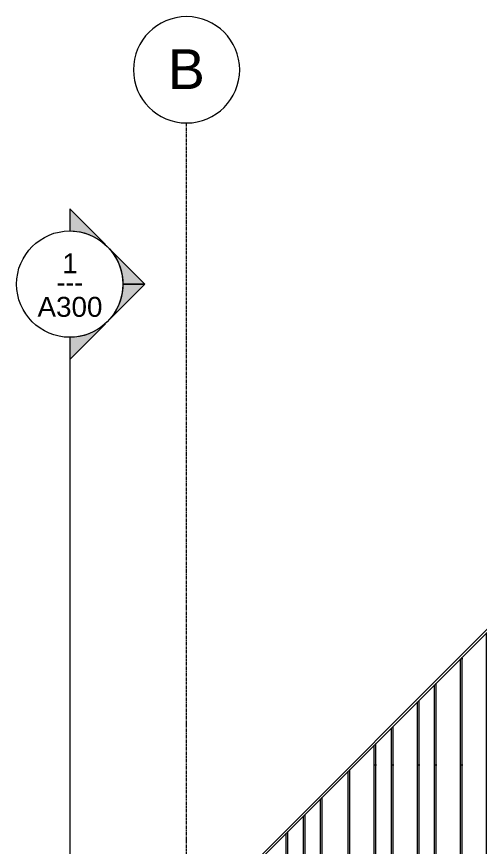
# Model space of a CAD drawing. Header units: inches. Extents: x -9021 to -6963, y -226 to 478.
# Drawn here: x -7404.6 to -7299.8, y 290.7 to 478.1 of the extents above; entities that cross this region are included whole.
import ezdxf

# ---------------------------------------------------------------- set-up
doc = ezdxf.new("R2010")
doc.units = ezdxf.units.IN
doc.header["$MEASUREMENT"] = 0
doc.linetypes.add('Grid Line 1_2_', pattern=[0.8749999999999999, 0.4999999999999999, -0.125, 0.125, -0.125])
for name, color, linetype, lineweight in [('A-ROOF', 132, 'Continuous', 18), ('A-WALL-PATT-1', 111, 'Continuous', 9), ('G-ANNO-SYMB-1', 111, 'Continuous', 9), ('I-WALL', 2, 'Continuous', 18), ('S-GRID-1', 1, 'Grid Line 1_2_', 9), ('S-GRID-IDEN', 1, 'Continuous', 9)]:
    doc.layers.add(name, color=color, linetype=linetype, lineweight=lineweight)
doc.styles.add('Arial', font='arial.ttf', dxfattribs={"height": 8.999999999999993})
doc.styles.add('Arial_1', font='arial.ttf', dxfattribs={"height": 4.499999999999996})
doc.styles.add('Century Gothic', font='ufonts.com_century-gothic.ttf', dxfattribs={"height": 4.499999999999996})

# ---------------------------------------------------------------- blocks, each defined once
blk = doc.blocks.new('Grid - Grid Head - Circle-50561-BUILDING ELEVATION - SOUTH _STREET_')
at = {"layer": 'S-GRID-IDEN'}
for start, end in [(0, 180), (180, 359.9999999999991)]:
    blk.add_arc((8434.569381337677, 466.144851089382), 12, start, end, dxfattribs=at)
blk = doc.blocks.new('Section - Section Head - Filled-22785-BUILDING ELEVATION - SOUTH _STREET_')
at = {"layer": 'G-ANNO-SYMB-1'}
h = blk.add_hatch(color=256, dxfattribs=at)
edge = h.paths.add_edge_path(flags=0)
edge.add_line((8608.219212401726, -199.9807485030786), (8600.166984723406, -191.92852082476))
edge.add_line((8600.166984723406, -191.92852082476), (8600.166984723406, -196.8834657777552))
edge.add_arc((8600.166984723406, -208.8990835732372), 12.01561779548256, 47.921604975374976, 90.0000000000004, ccw=False)
h = blk.add_hatch(color=256, dxfattribs=at)
edge = h.paths.add_edge_path(flags=0)
edge.add_arc((8600.166984723406, -208.8990835732372), 11.99999999999992, -3.979039320256561e-13, 44.999999999995225, ccw=False)
edge.add_line((8612.166984723406, -208.8990835732373), (8617.137547471884, -208.8990835732373))
edge.add_line((8617.137547471884, -208.8990835732373), (8608.652266097646, -200.4138021989987))
h = blk.add_hatch(color=256, dxfattribs=at)
edge = h.paths.add_edge_path(flags=0)
edge.add_line((8608.652266097646, -217.3843649474758), (8617.137547471884, -208.8990835732373))
edge.add_line((8617.137547471884, -208.8990835732373), (8612.166984723406, -208.8990835732373))
edge.add_arc((8600.166984723406, -208.8990835732371), 12.00000000000203, 314.9999999999996, 359.99999999999903, ccw=False)
h = blk.add_hatch(color=256, dxfattribs=at)
edge = h.paths.add_edge_path(flags=0)
edge.add_arc((8600.166984723406, -208.8990835732372), 12.01561779548177, 269.99999999999955, 312.07839502462326, ccw=False)
edge.add_line((8600.166984723406, -220.914701368719), (8600.166984723406, -225.8696463217143))
edge.add_line((8600.166984723406, -225.8696463217143), (8608.219212401726, -217.8174186433959))
for p, q in [((8600.166984723406, -196.8834657777552), (8600.166984723406, -191.92852082476)), ((8600.166984723406, -191.92852082476), (8608.219212401726, -199.9807485030786)), ((8608.652266097646, -200.4138021989987), (8617.137547471884, -208.8990835732373)), ((8617.137547471884, -208.8990835732373), (8608.652266097646, -217.3843649474758)), ((8612.166984723406, -208.8990835732373), (8617.137547471884, -208.8990835732373)), ((8617.137547471884, -208.8990835732373), (8612.166984723406, -208.8990835732373)), ((8608.219212401726, -217.8174186433959), (8600.166984723406, -225.8696463217143)), ((8600.166984723406, -225.8696463217143), (8600.166984723406, -220.914701368719))]:
    blk.add_line(p, q, dxfattribs=at)
for centre, radius, start, end in [((8600.166984723406, -208.914701368719), 11.99999999999999, 89.99999999999993, 269.9999999999995), ((8600.166984723406, -208.8990835732372), 12.01561779548256, 47.92160497537466, 90), ((8600.166984723406, -208.914701368719), 11.9999999999999, 269.9999999999993, 89.99999999999967), ((8600.166984723406, -208.8990835732372), 11.99999999999992, 359.9999999999992, 44.99999999999482), ((8600.166984723406, -208.8990835732371), 12.00000000000203, 314.9999999999992, 359.9999999999987), ((8600.166984723406, -208.8990835732372), 12.01561779548177, 269.9999999999992, 312.0783950246229)]:
    blk.add_arc(centre, radius, start, end, dxfattribs=at)

msp = doc.modelspace()

# ---------------------------------------------------------------- hatches: boundary and pattern name
at = {"layer": 'A-WALL-PATT-1'}
h = msp.add_hatch(dxfattribs=at)
h.set_pattern_fill('FP_18', color=256, style=0, pattern_type=2)
h.set_pattern_definition([(90, (-7115.052890747549, 117.25), (-51.125, 3.130503380320422e-15), [24, 0, 0, 0]), (90, (-7109.552890747549, 117.25), (-51.125, 3.130503380320422e-15), [24, 0, 0, 0]), (90, (-7109.177890747549, 117.25), (-51.125, 3.130503380320422e-15), [24, 0, 0, 0]), (90, (-7105.677890747549, 117.25), (-51.125, 3.130503380320422e-15), [24, 0, 0, 0]), (90, (-7105.302890747549, 117.25), (-51.125, 3.130503380320422e-15), [24, 0, 0, 0]), (90, (-7099.802890747549, 117.25), (-51.125, 3.130503380320422e-15), [24, 0, 0, 0]), (90, (-7099.427890747549, 117.25), (-51.125, 3.130503380320422e-15), [24, 0, 0, 0]), (90, (-7088.052890747549, 117.25), (-51.125, 3.130503380320422e-15), [24, 0, 0, 0]), (90, (-7087.677890747549, 117.25), (-51.125, 3.130503380320422e-15), [24, 0, 0, 0]), (90, (-7084.177890747549, 117.25), (-51.125, 3.130503380320422e-15), [24, 0, 0, 0]), (90, (-7083.802890747549, 117.25), (-51.125, 3.130503380320422e-15), [24, 0, 0, 0]), (90, (-7080.302890747549, 117.25), (-51.125, 3.130503380320422e-15), [24, 0, 0, 0]), (90, (-7079.927890747549, 117.25), (-51.125, 3.130503380320422e-15), [24, 0, 0, 0]), (90, (-7074.052890747549, 117.25), (-51.125, 3.130503380320422e-15), [24, 0, 0, 0]), (90, (-7073.677890747549, 117.25), (-51.125, 3.130503380320422e-15), [24, 0, 0, 0]), (90, (-7068.177890747549, 117.25), (-51.125, 3.130503380320422e-15), [24, 0, 0, 0]), (90, (-7067.802890747549, 117.25), (-51.125, 3.130503380320422e-15), [24, 0, 0, 0]), (90, (-7064.302890747549, 117.25), (-51.125, 3.130503380320422e-15), [24, 0, 0, 0]), (90, (-7093.927890747549, 117.25), (-51.125, 3.130503380320422e-15), [24, 0, 0, 0]), (90, (-7093.552890747549, 117.25), (-51.125, 3.130503380320422e-15), [24, 0, 0, 0])])
h.paths.add_polyline_path([(-7363.365009242105, 134.625), (-7115.427509242107, 134.625), (-7115.427509242107, 266.6443286514681), (-7243.146259242129, 394.3630786514593), (-7363.365009242105, 274.1443286515126), (-7363.365009242105, 142.1164212656965)], flags=0)
h.paths.add_polyline_path([(-7163.55250924211, 159.6250000000018), (-7251.802509242108, 159.625000000002), (-7251.802509242108, 246.6948096550405), (-7163.55250924211, 246.6948096550405), (-7163.55250924211, 160.9511712656966)], flags=0)
h.paths.add_polyline_path([(-7321.571511321503, 159.625000000002), (-7345.975009242105, 159.625000000002), (-7345.975009242105, 246.6948096550406), (-7300.225009242107, 246.6948096550408), (-7300.225009242107, 159.625000000002)], flags=0)

# ---------------------------------------------------------------- linework, layer by layer
at = {"layer": 'A-ROOF'}
msp.add_line((-7243.146259242105, 395.0701854326576), (-7370.865009242107, 267.3514354326577), dxfattribs=at)
at = {"layer": 'G-ANNO-SYMB-1'}
msp.add_line((-7392.579906024137, 405.7698510893824), (-7392.579906024137, -196.8990835732373), dxfattribs=at)
at = {"layer": 'I-WALL'}
msp.add_line((-7243.14625924213, 394.3630786514593), (-7371.615009242107, 265.8943286515068), dxfattribs=at)
at = {"layer": 'S-GRID-1'}
msp.add_line((-7366.177509242108, -194), (-7366.177509242108, 454.1448510893824), dxfattribs=at)

# ---------------------------------------------------------------- block references
at = {"layer": 'G-ANNO-SYMB-1', "extrusion": (0, 0, -1), "rotation": 180}
msp.add_blockref('Section - Section Head - Filled-22785-BUILDING ELEVATION - SOUTH _STREET_', (15992.74689074755, 208.8707675162789), dxfattribs=at)
at = {"layer": 'S-GRID-IDEN'}
msp.add_blockref('Grid - Grid Head - Circle-50561-BUILDING ELEVATION - SOUTH _STREET_', (-15800.74689057979, 0), dxfattribs=at)

# ---------------------------------------------------------------- texts
at = {"layer": 'G-ANNO-SYMB-1', "char_height": 4.499999999999996, "attachment_point": 1}
for s, insert, width, style in [('1', (-7394.240394262019, 424.7241693194661), 4.241999999999996, 'Arial_1'), ('---', (-7395.566049805378, 420.4708228627732), 7.726499999999994, 'Century Gothic'), ('A300', (-7399.862441506113, 414.9060472247997), 17.87699999999998, 'Arial_1')]:
    msp.add_mtext(s, dxfattribs=dict(at, insert=insert, width=width, style=style))
at = {"layer": 'S-GRID-IDEN', "insert": (-7370.431784571567, 470.7888208297113), "char_height": 8.999999999999993, "width": 10.15049999999999, "attachment_point": 1, "style": 'Arial'}
msp.add_mtext('B', dxfattribs=at)

doc.saveas('drawing.dxf')
